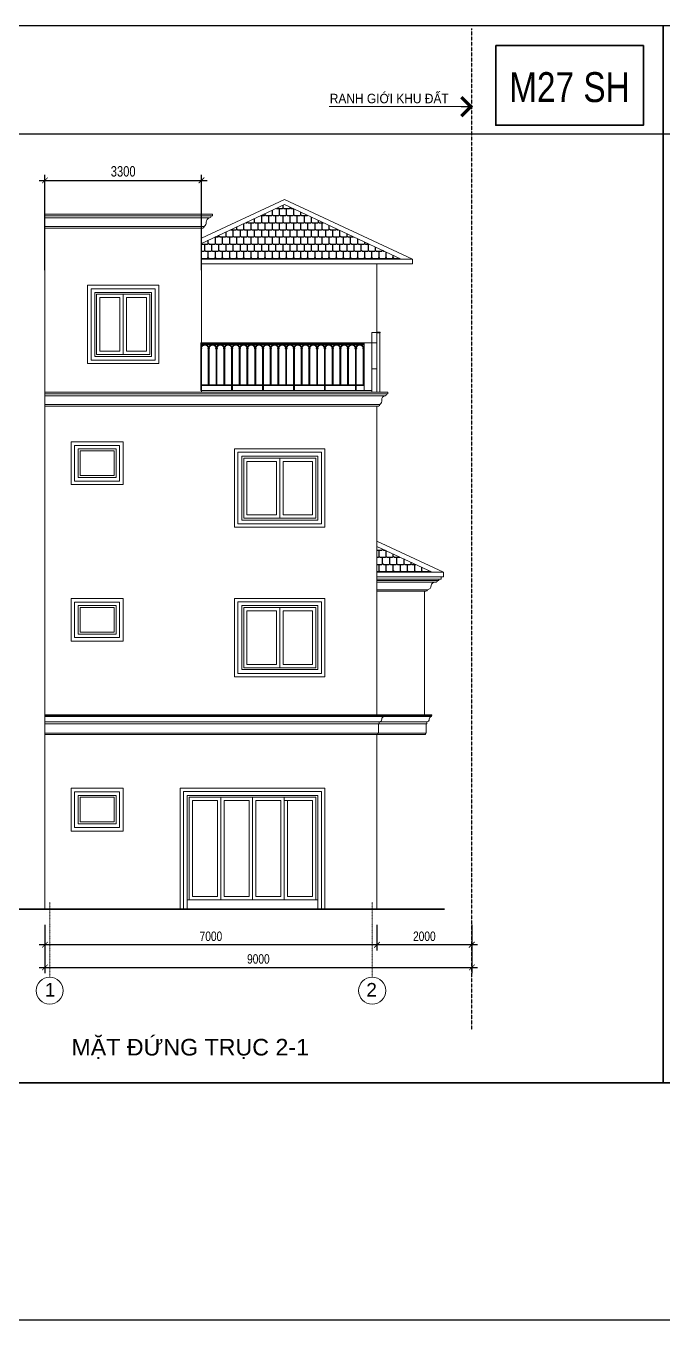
# Model space of a CAD drawing. Header units: millimetres. Extents: x -127141 to 682685, y -1234500 to 49778.
# Drawn here: x 453764 to 467197, y -200000 to -172725 of the extents above; entities that cross this region are included whole.
import ezdxf
from ezdxf.enums import TextEntityAlignment as Align
from ezdxf.xclip import XClip

# ---------------------------------------------------------------- set-up
doc = ezdxf.new("R2010")
doc.units = ezdxf.units.MM
doc.header["$MEASUREMENT"] = 0
doc.linetypes.add('CENTER', pattern=[3, 1.5, -0.5, 0.5, -0.5])
doc.linetypes.add('DASHED', pattern=[0.75, 0.5, -0.25])
for name, color, linetype, lineweight in [('-CENTER', 143, 'CENTER', 13), ('-DIM', 9, 'Continuous', 13), ('-DOOR', 137, 'Continuous', 9), ('-HATCH', 8, 'Continuous', 5), ('-KH', 143, 'Continuous', 13), ('-LINE1', 7, 'Continuous', 18), ('-TEXT', 7, 'Continuous', 15), ('-WALL', 4, 'Continuous', 35), ('A-TUONG', 7, 'Continuous', 35), ('A72', 9, 'Continuous', 5)]:
    doc.layers.add(name, color=color, linetype=linetype, lineweight=lineweight)
for name, color, linetype in [('-RANH GIOI LO DAT', 12, 'Continuous'), ('1-NETMANH', 8, 'Continuous'), ('13. NET HATCH', 251, 'Continuous')]:
    doc.layers.add(name, color=color, linetype=linetype)
doc.layers.add('LUOI GIONG', color=160, linetype='Continuous', plot=False)
doc.styles.add('1', font='arial.ttf')
doc.styles.add('AVANH', font='', dxfattribs={"width": 0.8})
doc.styles.get("Standard").update_dxf_attribs({"font": 'arial.ttf'})
doc.styles.add('X-5M-DH-TUM1$0$AVANTH', font='arial.ttf', dxfattribs={"width": 0.9})
doc.styles.add('X-ALL-SECTION$0$ROMANS', font='arial.ttf')
doc.styles.get('AVANH').set_extended_font_data('.VnAvantH')
doc.dimstyles.new('C_100A3', dxfattribs={"dimscale": 100, "dimtxt": 2.2, "dimasz": 1.2, "dimexe": 1.2, "dimexo": 0, "dimgap": 0.75, "dimtad": 1, "dimdec": 0, "dimzin": 0, "dimdsep": 46, "dimtxsty": 'AVANH', "dimblk": 'ARCHTICK', "dimcen": 0, "dimdle": 1.2, "dimclrd": 256, "dimclre": 256, "dimclrt": 7, "dimadec": 0, "dimazin": 0, "dimtfac": 0.0001, "dimtdec": 0, "dimtix": 1, "dimtmove": 2, "dimatfit": 3, "dimfxl": 1.8, "dimtolj": 1, "dimtzin": 0, "dimarcsym": 0})
doc.dimstyles.new('X-ALL-SECTION$0$ARROWS', dxfattribs={"dimscale": 100, "dimtxt": 2, "dimasz": 1, "dimexe": 2, "dimexo": 5, "dimgap": 1, "dimtad": 1, "dimdec": 0, "dimzin": 0, "dimdsep": 46, "dimtxsty": 'X-ALL-SECTION$0$ROMANS', "dimblk": 'X-ALL-SECTION$0$ARROWS', "dimcen": 0, "dimclrd": 256, "dimclre": 256, "dimclrt": 256, "dimazin": 0, "dimtfac": 0.5, "dimtdec": 0, "dimtofl": 0, "dimtmove": 2, "dimatfit": 3, "dimldrblk": 'X-ALL-SECTION$0$ARROWS', "dimfxl": 1, "dimtolj": 1, "dimtzin": 0, "dimlwd": -1, "dimlwe": -1, "dimarcsym": 0})
pattern_1 = [(0, (153124.97, 179676.16), (75, 150), [120, -30, 120, -30]), (90, (153109.97, 179691.16), (-75, 150), [135, -165]), (45, (153094.97, 179676.16), (75, 150), [21.213203, -403.050865]), (135, (153124.97, 179676.16), (-75, 150), [21.213203, -403.050865])]

# ---------------------------------------------------------------- blocks, each defined once
blk = doc.blocks.new('X-ALL-SECTION$0$ARROWS')
blk.add_line((-1, 0), (0, 0))
at = {"const_width": 0.35}
blk.add_lwpolyline([(-1, -1), (0, 0), (-1, 1)], dxfattribs=at)
blk = doc.blocks.new('lancan')
for p, q in [((-2, 889), (21, 889)), ((-2, 877), (21, 877)), ((-1, 989), (6547, 989)), ((-1, 969), (6547, 969)), ((0, 893), (19, 893)), ((19, 891), (0, 891)), ((0, 884), (19, 884)), ((0, 882), (19, 882)), ((19, 875), (0, 875)), ((0, 873), (19, 873)), ((19, 893), (23, 893)), ((19, 891), (21, 891)), ((19, 884), (19, 882)), ((19, 884), (29, 884)), ((19, 882), (29, 882)), ((19, 875), (21, 875)), ((19, 873), (19, 120)), ((19, 873), (23, 873)), ((21, 889), (21, 891)), ((21, 891), (23, 891)), ((29, 884), (21, 889)), ((21, 877), (29, 882)), ((21, 875), (21, 877)), ((21, 875), (23, 875)), ((23, 891), (23, 893)), ((23, 873), (23, 875)), ((29, 882), (29, 884)), ((162, 889), (153, 884)), ((153, 884), (153, 882)), ((163, 884), (153, 884)), ((153, 882), (162, 877)), ((163, 882), (153, 882)), ((159, 893), (159, 891)), ((159, 893), (163, 893)), ((159, 891), (162, 891)), ((159, 875), (159, 873)), ((159, 875), (162, 875)), ((159, 873), (163, 873)), ((162, 891), (162, 889)), ((162, 891), (163, 891)), ((162, 889), (184, 889)), ((162, 877), (162, 875)), ((162, 877), (184, 877)), ((162, 875), (163, 875)), ((163, 893), (182, 893)), ((182, 891), (163, 891)), ((163, 882), (163, 884)), ((163, 884), (182, 884)), ((163, 882), (182, 882)), ((182, 875), (163, 875)), ((163, 120), (163, 873)), ((163, 873), (182, 873)), ((182, 893), (186, 893)), ((182, 891), (184, 891)), ((182, 884), (182, 882)), ((182, 884), (192, 884)), ((182, 882), (192, 882)), ((182, 875), (184, 875)), ((182, 873), (182, 120)), ((182, 873), (186, 873)), ((184, 889), (184, 891)), ((184, 891), (186, 891)), ((192, 884), (184, 889)), ((184, 877), (192, 882)), ((184, 875), (184, 877)), ((184, 875), (186, 875)), ((186, 891), (186, 893)), ((186, 873), (186, 875)), ((192, 882), (192, 884)), ((325, 889), (317, 884)), ((317, 884), (317, 882)), ((326, 884), (317, 884)), ((317, 882), (325, 877)), ((326, 882), (317, 882)), ((322, 893), (322, 891)), ((322, 893), (326, 893)), ((322, 891), (325, 891)), ((322, 875), (322, 873)), ((322, 875), (325, 875)), ((322, 873), (326, 873)), ((325, 891), (325, 889)), ((325, 891), (326, 891)), ((325, 889), (347, 889)), ((325, 877), (325, 875)), ((325, 877), (347, 877)), ((325, 875), (326, 875)), ((326, 893), (346, 893)), ((346, 891), (326, 891)), ((326, 882), (326, 884)), ((326, 884), (346, 884)), ((326, 882), (346, 882)), ((346, 875), (326, 875)), ((326, 120), (326, 873)), ((326, 873), (346, 873)), ((346, 893), (350, 893)), ((346, 891), (347, 891)), ((346, 884), (346, 882)), ((346, 884), (355, 884)), ((346, 882), (355, 882)), ((346, 875), (347, 875)), ((346, 873), (346, 120)), ((346, 873), (350, 873)), ((347, 889), (347, 891)), ((347, 891), (350, 891)), ((355, 884), (347, 889)), ((347, 877), (355, 882)), ((347, 875), (347, 877)), ((347, 875), (350, 875)), ((350, 891), (350, 893)), ((350, 873), (350, 875)), ((355, 882), (355, 884)), ((488, 889), (480, 884)), ((480, 884), (480, 882)), ((490, 884), (480, 884)), ((480, 882), (488, 877)), ((490, 882), (480, 882)), ((486, 893), (486, 891)), ((486, 893), (490, 893)), ((486, 891), (488, 891)), ((486, 875), (486, 873)), ((486, 875), (488, 875)), ((486, 873), (490, 873)), ((488, 891), (488, 889)), ((488, 891), (490, 891)), ((488, 889), (510, 889)), ((488, 877), (488, 875)), ((488, 877), (510, 877)), ((488, 875), (490, 875)), ((490, 893), (509, 893)), ((509, 891), (490, 891)), ((490, 882), (490, 884)), ((490, 884), (509, 884)), ((490, 882), (509, 882)), ((509, 875), (490, 875)), ((490, 120), (490, 873)), ((490, 873), (509, 873)), ((509, 893), (513, 893)), ((509, 891), (510, 891)), ((509, 884), (509, 882)), ((509, 884), (519, 884)), ((509, 882), (519, 882)), ((509, 875), (510, 875)), ((509, 873), (509, 120)), ((509, 873), (513, 873)), ((510, 889), (510, 891)), ((510, 891), (513, 891)), ((519, 884), (510, 889)), ((510, 877), (519, 882)), ((510, 875), (510, 877)), ((510, 875), (513, 875)), ((513, 891), (513, 893)), ((513, 873), (513, 875)), ((519, 882), (519, 884)), ((651, 889), (643, 884)), ((643, 884), (643, 882)), ((653, 884), (643, 884)), ((643, 882), (651, 877)), ((653, 882), (643, 882)), ((649, 893), (649, 891)), ((649, 893), (653, 893)), ((649, 891), (651, 891)), ((649, 875), (649, 873)), ((649, 875), (651, 875)), ((649, 873), (653, 873)), ((651, 891), (651, 889)), ((651, 891), (653, 891)), ((651, 889), (674, 889)), ((651, 877), (651, 875)), ((651, 877), (674, 877)), ((651, 875), (653, 875)), ((653, 893), (672, 893)), ((672, 891), (653, 891)), ((653, 882), (653, 884)), ((653, 884), (672, 884)), ((653, 882), (672, 882)), ((672, 875), (653, 875)), ((653, 120), (653, 873)), ((653, 873), (672, 873)), ((672, 893), (676, 893)), ((672, 891), (674, 891)), ((672, 884), (672, 882)), ((672, 884), (682, 884)), ((672, 882), (682, 882)), ((672, 875), (674, 875)), ((672, 873), (672, 120)), ((672, 873), (676, 873)), ((674, 889), (674, 891)), ((674, 891), (676, 891)), ((682, 884), (674, 889)), ((674, 877), (682, 882)), ((674, 875), (674, 877)), ((674, 875), (676, 875)), ((676, 891), (676, 893)), ((676, 873), (676, 875)), ((682, 882), (682, 884)), ((814, 889), (806, 884)), ((806, 884), (806, 882)), ((816, 884), (806, 884)), ((806, 882), (814, 877)), ((816, 882), (806, 882)), ((812, 893), (812, 891)), ((812, 893), (816, 893)), ((812, 891), (814, 891)), ((812, 875), (812, 873)), ((812, 875), (814, 875)), ((812, 873), (816, 873)), ((814, 891), (814, 889)), ((814, 891), (816, 891)), ((814, 889), (837, 889)), ((814, 877), (814, 875)), ((814, 877), (837, 877)), ((814, 875), (816, 875)), ((816, 893), (835, 893)), ((835, 891), (816, 891)), ((816, 882), (816, 884)), ((816, 884), (835, 884)), ((816, 882), (835, 882)), ((835, 875), (816, 875)), ((816, 120), (816, 873)), ((816, 873), (835, 873)), ((835, 893), (839, 893)), ((835, 891), (837, 891)), ((835, 884), (835, 882)), ((835, 884), (845, 884)), ((835, 882), (845, 882)), ((835, 875), (837, 875)), ((835, 873), (835, 120)), ((835, 873), (839, 873)), ((837, 889), (837, 891)), ((837, 891), (839, 891)), ((845, 884), (837, 889)), ((837, 877), (845, 882)), ((837, 875), (837, 877)), ((837, 875), (839, 875)), ((839, 891), (839, 893)), ((839, 873), (839, 875)), ((845, 882), (845, 884)), ((978, 889), (969, 884)), ((969, 884), (969, 882)), ((979, 884), (969, 884)), ((969, 882), (978, 877)), ((979, 882), (969, 882)), ((975, 893), (975, 891)), ((975, 893), (979, 893)), ((975, 891), (978, 891)), ((975, 875), (975, 873)), ((975, 875), (978, 875)), ((975, 873), (979, 873)), ((978, 891), (978, 889)), ((978, 891), (979, 891)), ((978, 889), (1000, 889)), ((978, 877), (978, 875)), ((978, 877), (1000, 877)), ((978, 875), (979, 875)), ((979, 893), (998, 893)), ((998, 891), (979, 891)), ((979, 882), (979, 884)), ((979, 884), (998, 884)), ((979, 882), (998, 882)), ((998, 875), (979, 875)), ((979, 120), (979, 873)), ((979, 873), (998, 873)), ((998, 893), (1002, 893)), ((998, 891), (1000, 891)), ((998, 884), (998, 882)), ((998, 884), (1008, 884)), ((998, 882), (1008, 882)), ((998, 875), (1000, 875)), ((998, 873), (998, 120)), ((998, 873), (1002, 873)), ((1000, 889), (1000, 891)), ((1000, 891), (1002, 891)), ((1008, 884), (1000, 889)), ((1000, 877), (1008, 882)), ((1000, 875), (1000, 877)), ((1000, 875), (1002, 875)), ((1002, 891), (1002, 893)), ((1002, 873), (1002, 875)), ((1008, 882), (1008, 884)), ((1141, 889), (1133, 884)), ((1133, 884), (1133, 882)), ((1142, 884), (1133, 884)), ((1133, 882), (1141, 877)), ((1142, 882), (1133, 882)), ((1138, 893), (1138, 891)), ((1138, 893), (1142, 893)), ((1138, 891), (1141, 891)), ((1138, 875), (1138, 873)), ((1138, 875), (1141, 875)), ((1138, 873), (1142, 873)), ((1141, 891), (1141, 889)), ((1141, 891), (1142, 891)), ((1141, 889), (1163, 889)), ((1141, 877), (1141, 875)), ((1141, 877), (1163, 877)), ((1141, 875), (1142, 875)), ((1142, 893), (1162, 893)), ((1162, 891), (1142, 891)), ((1142, 882), (1142, 884)), ((1142, 884), (1162, 884)), ((1142, 882), (1162, 882)), ((1162, 875), (1142, 875)), ((1142, 120), (1142, 873)), ((1142, 873), (1162, 873)), ((1162, 893), (1166, 893)), ((1162, 891), (1163, 891)), ((1162, 884), (1162, 882)), ((1162, 884), (1171, 884)), ((1162, 882), (1171, 882)), ((1162, 875), (1163, 875)), ((1162, 873), (1162, 120)), ((1162, 873), (1166, 873)), ((1163, 889), (1163, 891)), ((1163, 891), (1166, 891)), ((1171, 884), (1163, 889)), ((1163, 877), (1171, 882)), ((1163, 875), (1163, 877)), ((1163, 875), (1166, 875)), ((1166, 891), (1166, 893)), ((1166, 873), (1166, 875)), ((1171, 882), (1171, 884)), ((1304, 889), (1296, 884)), ((1296, 884), (1296, 882)), ((1306, 884), (1296, 884)), ((1296, 882), (1304, 877)), ((1306, 882), (1296, 882)), ((1302, 893), (1302, 891)), ((1302, 893), (1306, 893)), ((1302, 891), (1304, 891)), ((1302, 875), (1302, 873)), ((1302, 875), (1304, 875)), ((1302, 873), (1306, 873)), ((1304, 891), (1304, 889)), ((1304, 891), (1306, 891)), ((1304, 889), (1326, 889)), ((1304, 877), (1304, 875)), ((1304, 877), (1326, 877)), ((1304, 875), (1306, 875)), ((1306, 893), (1325, 893)), ((1325, 891), (1306, 891)), ((1306, 882), (1306, 884)), ((1306, 884), (1325, 884)), ((1306, 882), (1325, 882)), ((1325, 875), (1306, 875)), ((1306, 120), (1306, 873)), ((1306, 873), (1325, 873)), ((1325, 893), (1329, 893)), ((1325, 891), (1326, 891)), ((1325, 884), (1325, 882)), ((1325, 884), (1335, 884)), ((1325, 882), (1335, 882)), ((1325, 875), (1326, 875)), ((1325, 873), (1325, 120)), ((1325, 873), (1329, 873)), ((1326, 889), (1326, 891)), ((1326, 891), (1329, 891)), ((1335, 884), (1326, 889)), ((1326, 877), (1335, 882)), ((1326, 875), (1326, 877)), ((1326, 875), (1329, 875)), ((1329, 891), (1329, 893)), ((1329, 873), (1329, 875)), ((1335, 882), (1335, 884)), ((1467, 889), (1459, 884)), ((1459, 884), (1459, 882)), ((1469, 884), (1459, 884)), ((1459, 882), (1467, 877)), ((1469, 882), (1459, 882)), ((1465, 893), (1465, 891)), ((1465, 893), (1469, 893)), ((1465, 891), (1467, 891)), ((1465, 875), (1465, 873)), ((1465, 875), (1467, 875)), ((1465, 873), (1469, 873)), ((1467, 891), (1467, 889)), ((1467, 891), (1469, 891)), ((1467, 889), (1490, 889)), ((1467, 877), (1467, 875)), ((1467, 877), (1490, 877)), ((1467, 875), (1469, 875)), ((1469, 893), (1488, 893)), ((1488, 891), (1469, 891)), ((1469, 882), (1469, 884)), ((1469, 884), (1488, 884)), ((1469, 882), (1488, 882)), ((1488, 875), (1469, 875)), ((1469, 120), (1469, 873)), ((1469, 873), (1488, 873)), ((1488, 893), (1492, 893)), ((1488, 891), (1490, 891)), ((1488, 884), (1488, 882)), ((1488, 884), (1498, 884)), ((1488, 882), (1498, 882)), ((1488, 875), (1490, 875)), ((1488, 873), (1488, 120)), ((1488, 873), (1492, 873)), ((1490, 889), (1490, 891)), ((1490, 891), (1492, 891)), ((1498, 884), (1490, 889)), ((1490, 877), (1498, 882)), ((1490, 875), (1490, 877)), ((1490, 875), (1492, 875)), ((1492, 891), (1492, 893)), ((1492, 873), (1492, 875)), ((1498, 882), (1498, 884)), ((1630, 889), (1622, 884)), ((1622, 884), (1622, 882)), ((1632, 884), (1622, 884)), ((1622, 882), (1630, 877)), ((1632, 882), (1622, 882)), ((1628, 893), (1628, 891)), ((1628, 893), (1632, 893)), ((1628, 891), (1630, 891)), ((1628, 875), (1628, 873)), ((1628, 875), (1630, 875)), ((1628, 873), (1632, 873)), ((1630, 891), (1630, 889)), ((1630, 891), (1632, 891)), ((1630, 889), (1653, 889)), ((1630, 877), (1630, 875)), ((1630, 877), (1653, 877)), ((1630, 875), (1632, 875)), ((1632, 893), (1651, 893)), ((1651, 891), (1632, 891)), ((1632, 882), (1632, 884)), ((1632, 884), (1651, 884)), ((1632, 882), (1651, 882)), ((1651, 875), (1632, 875)), ((1632, 120), (1632, 873)), ((1632, 873), (1651, 873)), ((1651, 893), (1655, 893)), ((1651, 891), (1653, 891)), ((1651, 884), (1651, 882)), ((1651, 884), (1661, 884)), ((1651, 882), (1661, 882)), ((1651, 875), (1653, 875)), ((1651, 873), (1651, 120)), ((1651, 873), (1655, 873)), ((1653, 889), (1653, 891)), ((1653, 891), (1655, 891)), ((1661, 884), (1653, 889)), ((1653, 877), (1661, 882)), ((1653, 875), (1653, 877)), ((1653, 875), (1655, 875)), ((1655, 891), (1655, 893)), ((1655, 873), (1655, 875)), ((1661, 882), (1661, 884)), ((1794, 889), (1785, 884)), ((1785, 884), (1785, 882)), ((1795, 884), (1785, 884)), ((1785, 882), (1794, 877)), ((1795, 882), (1785, 882)), ((1791, 893), (1791, 891)), ((1791, 893), (1795, 893)), ((1791, 891), (1794, 891)), ((1791, 875), (1791, 873)), ((1791, 875), (1794, 875)), ((1791, 873), (1795, 873)), ((1794, 891), (1794, 889)), ((1794, 891), (1795, 891)), ((1794, 889), (1816, 889)), ((1794, 877), (1794, 875)), ((1794, 877), (1816, 877)), ((1794, 875), (1795, 875)), ((1795, 893), (1814, 893)), ((1814, 891), (1795, 891)), ((1795, 882), (1795, 884)), ((1795, 884), (1814, 884)), ((1795, 882), (1814, 882)), ((1814, 875), (1795, 875)), ((1795, 120), (1795, 873)), ((1795, 873), (1814, 873)), ((1814, 893), (1818, 893)), ((1814, 891), (1816, 891)), ((1814, 884), (1814, 882)), ((1814, 884), (1824, 884)), ((1814, 882), (1824, 882)), ((1814, 875), (1816, 875)), ((1814, 873), (1814, 120)), ((1814, 873), (1818, 873)), ((1816, 889), (1816, 891)), ((1816, 891), (1818, 891)), ((1824, 884), (1816, 889)), ((1816, 877), (1824, 882)), ((1816, 875), (1816, 877)), ((1816, 875), (1818, 875)), ((1818, 891), (1818, 893)), ((1818, 873), (1818, 875)), ((1824, 882), (1824, 884)), ((1957, 889), (1949, 884)), ((1949, 884), (1949, 882)), ((1958, 884), (1949, 884)), ((1949, 882), (1957, 877)), ((1958, 882), (1949, 882)), ((1954, 893), (1954, 891)), ((1954, 893), (1958, 893)), ((1954, 891), (1957, 891)), ((1954, 875), (1954, 873)), ((1954, 875), (1957, 875)), ((1954, 873), (1958, 873)), ((1957, 891), (1957, 889)), ((1957, 891), (1958, 891)), ((1957, 889), (1979, 889)), ((1957, 877), (1957, 875)), ((1957, 877), (1979, 877)), ((1957, 875), (1958, 875)), ((1958, 893), (1978, 893)), ((1978, 891), (1958, 891)), ((1958, 882), (1958, 884)), ((1958, 884), (1978, 884)), ((1958, 882), (1978, 882)), ((1978, 875), (1958, 875)), ((1958, 120), (1958, 873)), ((1958, 873), (1978, 873)), ((1978, 893), (1982, 893)), ((1978, 891), (1979, 891)), ((1978, 884), (1978, 882)), ((1978, 884), (1987, 884)), ((1978, 882), (1987, 882)), ((1978, 875), (1979, 875)), ((1978, 873), (1978, 120)), ((1978, 873), (1982, 873)), ((1979, 889), (1979, 891)), ((1979, 891), (1982, 891)), ((1987, 884), (1979, 889)), ((1979, 877), (1987, 882)), ((1979, 875), (1979, 877)), ((1979, 875), (1982, 875)), ((1982, 891), (1982, 893)), ((1982, 873), (1982, 875)), ((1987, 882), (1987, 884)), ((2120, 889), (2112, 884)), ((2112, 884), (2112, 882)), ((2122, 884), (2112, 884)), ((2112, 882), (2120, 877)), ((2122, 882), (2112, 882)), ((2118, 893), (2118, 891)), ((2118, 893), (2122, 893)), ((2118, 891), (2120, 891)), ((2118, 875), (2118, 873)), ((2118, 875), (2120, 875)), ((2118, 873), (2122, 873)), ((2120, 891), (2120, 889)), ((2120, 891), (2122, 891)), ((2120, 889), (2142, 889)), ((2120, 877), (2120, 875)), ((2120, 877), (2142, 877)), ((2120, 875), (2122, 875)), ((2122, 893), (2141, 893)), ((2141, 891), (2122, 891)), ((2122, 882), (2122, 884)), ((2122, 884), (2141, 884)), ((2122, 882), (2141, 882)), ((2141, 875), (2122, 875)), ((2122, 120), (2122, 873)), ((2122, 873), (2141, 873)), ((2141, 893), (2145, 893)), ((2141, 891), (2142, 891)), ((2141, 884), (2141, 882)), ((2141, 884), (2151, 884)), ((2141, 882), (2151, 882)), ((2141, 875), (2142, 875)), ((2141, 873), (2141, 120)), ((2141, 873), (2145, 873)), ((2142, 889), (2142, 891)), ((2142, 891), (2145, 891)), ((2151, 884), (2142, 889)), ((2142, 877), (2151, 882)), ((2142, 875), (2142, 877)), ((2142, 875), (2145, 875)), ((2145, 891), (2145, 893)), ((2145, 873), (2145, 875)), ((2151, 882), (2151, 884)), ((2283, 889), (2275, 884)), ((2275, 884), (2275, 882)), ((2285, 884), (2275, 884)), ((2275, 882), (2283, 877)), ((2285, 882), (2275, 882)), ((2281, 893), (2281, 891)), ((2281, 893), (2285, 893)), ((2281, 891), (2283, 891)), ((2281, 875), (2281, 873)), ((2281, 875), (2283, 875)), ((2281, 873), (2285, 873)), ((2283, 891), (2283, 889)), ((2283, 891), (2285, 891)), ((2283, 889), (2306, 889)), ((2283, 877), (2283, 875)), ((2283, 877), (2306, 877)), ((2283, 875), (2285, 875)), ((2285, 893), (2304, 893)), ((2304, 891), (2285, 891)), ((2285, 882), (2285, 884)), ((2285, 884), (2304, 884)), ((2285, 882), (2304, 882)), ((2304, 875), (2285, 875)), ((2285, 120), (2285, 873)), ((2285, 873), (2304, 873)), ((2304, 893), (2308, 893)), ((2304, 891), (2306, 891)), ((2304, 884), (2304, 882)), ((2304, 884), (2314, 884)), ((2304, 882), (2314, 882)), ((2304, 875), (2306, 875)), ((2304, 873), (2304, 120)), ((2304, 873), (2308, 873)), ((2306, 889), (2306, 891)), ((2306, 891), (2308, 891)), ((2314, 884), (2306, 889)), ((2306, 877), (2314, 882)), ((2306, 875), (2306, 877)), ((2306, 875), (2308, 875)), ((2308, 891), (2308, 893)), ((2308, 873), (2308, 875)), ((2314, 882), (2314, 884)), ((2446, 889), (2438, 884)), ((2438, 884), (2438, 882)), ((2448, 884), (2438, 884)), ((2438, 882), (2446, 877)), ((2448, 882), (2438, 882)), ((2444, 893), (2444, 891)), ((2444, 893), (2448, 893)), ((2444, 891), (2446, 891)), ((2444, 875), (2444, 873)), ((2444, 875), (2446, 875)), ((2444, 873), (2448, 873)), ((2446, 891), (2446, 889)), ((2446, 891), (2448, 891)), ((2446, 889), (2469, 889)), ((2446, 877), (2446, 875)), ((2446, 877), (2469, 877)), ((2446, 875), (2448, 875)), ((2448, 893), (2467, 893)), ((2467, 891), (2448, 891)), ((2448, 882), (2448, 884)), ((2448, 884), (2467, 884)), ((2448, 882), (2467, 882)), ((2467, 875), (2448, 875)), ((2448, 120), (2448, 873)), ((2448, 873), (2467, 873)), ((2467, 893), (2471, 893)), ((2467, 891), (2469, 891)), ((2467, 884), (2467, 882)), ((2467, 884), (2477, 884)), ((2467, 882), (2477, 882)), ((2467, 875), (2469, 875)), ((2467, 873), (2467, 120)), ((2467, 873), (2471, 873)), ((2469, 889), (2469, 891)), ((2469, 891), (2471, 891)), ((2477, 884), (2469, 889)), ((2469, 877), (2477, 882)), ((2469, 875), (2469, 877)), ((2469, 875), (2471, 875)), ((2471, 891), (2471, 893)), ((2471, 873), (2471, 875)), ((2477, 882), (2477, 884)), ((2610, 889), (2601, 884)), ((2601, 884), (2601, 882)), ((2611, 884), (2601, 884)), ((2601, 882), (2610, 877)), ((2611, 882), (2601, 882)), ((2607, 893), (2607, 891)), ((2607, 893), (2611, 893)), ((2607, 891), (2610, 891)), ((2607, 875), (2607, 873)), ((2607, 875), (2610, 875)), ((2607, 873), (2611, 873)), ((2610, 891), (2610, 889)), ((2610, 891), (2611, 891)), ((2610, 889), (2632, 889)), ((2610, 877), (2610, 875)), ((2610, 877), (2632, 877)), ((2610, 875), (2611, 875)), ((2611, 893), (2630, 893)), ((2630, 891), (2611, 891)), ((2611, 882), (2611, 884)), ((2611, 884), (2630, 884)), ((2611, 882), (2630, 882)), ((2630, 875), (2611, 875)), ((2611, 120), (2611, 873)), ((2611, 873), (2630, 873)), ((2630, 893), (2634, 893)), ((2630, 891), (2632, 891)), ((2630, 884), (2630, 882)), ((2630, 884), (2640, 884)), ((2630, 882), (2640, 882)), ((2630, 875), (2632, 875)), ((2630, 873), (2630, 120)), ((2630, 873), (2634, 873)), ((2632, 889), (2632, 891)), ((2632, 891), (2634, 891)), ((2640, 884), (2632, 889)), ((2632, 877), (2640, 882)), ((2632, 875), (2632, 877)), ((2632, 875), (2634, 875)), ((2634, 891), (2634, 893)), ((2634, 873), (2634, 875)), ((2640, 882), (2640, 884)), ((2773, 889), (2765, 884)), ((2765, 884), (2765, 882)), ((2774, 884), (2765, 884)), ((2765, 882), (2773, 877)), ((2774, 882), (2765, 882)), ((2770, 893), (2770, 891)), ((2770, 893), (2774, 893)), ((2770, 891), (2773, 891)), ((2770, 875), (2770, 873)), ((2770, 875), (2773, 875)), ((2770, 873), (2774, 873)), ((2773, 891), (2773, 889)), ((2773, 891), (2774, 891)), ((2773, 889), (2795, 889)), ((2773, 877), (2773, 875)), ((2773, 877), (2795, 877)), ((2773, 875), (2774, 875)), ((2774, 893), (2794, 893)), ((2794, 891), (2774, 891)), ((2774, 882), (2774, 884)), ((2774, 884), (2794, 884)), ((2774, 882), (2794, 882)), ((2794, 875), (2774, 875)), ((2774, 120), (2774, 873)), ((2774, 873), (2794, 873)), ((2794, 893), (2798, 893)), ((2794, 891), (2795, 891)), ((2794, 884), (2794, 882)), ((2794, 884), (2803, 884)), ((2794, 882), (2803, 882)), ((2794, 875), (2795, 875)), ((2794, 873), (2794, 120)), ((2794, 873), (2798, 873)), ((2795, 889), (2795, 891)), ((2795, 891), (2798, 891)), ((2803, 884), (2795, 889)), ((2795, 877), (2803, 882)), ((2795, 875), (2795, 877)), ((2795, 875), (2798, 875)), ((2798, 891), (2798, 893)), ((2798, 873), (2798, 875)), ((2803, 882), (2803, 884)), ((2936, 889), (2928, 884)), ((2928, 884), (2928, 882)), ((2938, 884), (2928, 884)), ((2928, 882), (2936, 877)), ((2938, 882), (2928, 882)), ((2934, 893), (2934, 891)), ((2934, 893), (2938, 893)), ((2934, 891), (2936, 891)), ((2934, 875), (2934, 873)), ((2934, 875), (2936, 875)), ((2934, 873), (2938, 873)), ((2936, 891), (2936, 889)), ((2936, 891), (2938, 891)), ((2936, 889), (2958, 889)), ((2936, 877), (2936, 875)), ((2936, 877), (2958, 877)), ((2936, 875), (2938, 875)), ((2938, 893), (2957, 893)), ((2957, 891), (2938, 891)), ((2938, 882), (2938, 884)), ((2938, 884), (2957, 884)), ((2938, 882), (2957, 882)), ((2957, 875), (2938, 875)), ((2938, 120), (2938, 873)), ((2938, 873), (2957, 873)), ((2957, 893), (2961, 893)), ((2957, 891), (2958, 891)), ((2957, 884), (2957, 882)), ((2957, 884), (2967, 884)), ((2957, 882), (2967, 882)), ((2957, 875), (2958, 875)), ((2957, 873), (2957, 120)), ((2957, 873), (2961, 873)), ((2958, 889), (2958, 891)), ((2958, 891), (2961, 891)), ((2967, 884), (2958, 889)), ((2958, 877), (2967, 882)), ((2958, 875), (2958, 877)), ((2958, 875), (2961, 875)), ((2961, 891), (2961, 893)), ((2961, 873), (2961, 875)), ((2967, 882), (2967, 884)), ((3099, 889), (3091, 884)), ((3091, 884), (3091, 882)), ((3101, 884), (3091, 884)), ((3091, 882), (3099, 877)), ((3101, 882), (3091, 882)), ((3097, 893), (3097, 891)), ((3097, 893), (3101, 893)), ((3097, 891), (3099, 891)), ((3097, 875), (3097, 873)), ((3097, 875), (3099, 875)), ((3097, 873), (3101, 873)), ((3099, 891), (3099, 889)), ((3099, 891), (3101, 891)), ((3099, 889), (3122, 889)), ((3099, 877), (3099, 875)), ((3099, 877), (3122, 877)), ((3099, 875), (3101, 875)), ((3101, 893), (3120, 893)), ((3120, 891), (3101, 891)), ((3101, 882), (3101, 884)), ((3101, 884), (3120, 884)), ((3101, 882), (3120, 882)), ((3120, 875), (3101, 875)), ((3101, 120), (3101, 873)), ((3101, 873), (3120, 873)), ((3120, 893), (3124, 893)), ((3120, 891), (3122, 891)), ((3120, 884), (3120, 882)), ((3120, 884), (3130, 884)), ((3120, 882), (3130, 882)), ((3120, 875), (3122, 875)), ((3120, 873), (3120, 120)), ((3120, 873), (3124, 873)), ((3122, 889), (3122, 891)), ((3122, 891), (3124, 891)), ((3130, 884), (3122, 889)), ((3122, 877), (3130, 882)), ((3122, 875), (3122, 877)), ((3122, 875), (3124, 875)), ((3124, 891), (3124, 893)), ((3124, 873), (3124, 875)), ((3130, 882), (3130, 884)), ((3262, 889), (3254, 884)), ((3254, 884), (3254, 882)), ((3264, 884), (3254, 884)), ((3254, 882), (3262, 877)), ((3264, 882), (3254, 882)), ((3260, 893), (3260, 891)), ((3260, 893), (3264, 893)), ((3260, 891), (3262, 891)), ((3260, 875), (3260, 873)), ((3260, 875), (3262, 875)), ((3260, 873), (3264, 873)), ((3262, 891), (3262, 889)), ((3262, 891), (3264, 891)), ((3262, 889), (3285, 889)), ((3262, 877), (3262, 875)), ((3262, 877), (3285, 877)), ((3262, 875), (3264, 875)), ((3264, 893), (3283, 893)), ((3283, 891), (3264, 891)), ((3264, 882), (3264, 884)), ((3264, 884), (3283, 884)), ((3264, 882), (3283, 882)), ((3283, 875), (3264, 875)), ((3264, 120), (3264, 873)), ((3264, 873), (3283, 873)), ((3283, 893), (3287, 893)), ((3283, 891), (3285, 891)), ((3283, 884), (3283, 882)), ((3283, 884), (3293, 884)), ((3283, 882), (3293, 882)), ((3283, 875), (3285, 875)), ((3283, 873), (3283, 120)), ((3283, 873), (3287, 873)), ((3285, 889), (3285, 891)), ((3285, 891), (3287, 891)), ((3293, 884), (3285, 889)), ((3285, 877), (3293, 882)), ((3285, 875), (3285, 877)), ((3285, 875), (3287, 875)), ((3287, 891), (3287, 893)), ((3287, 873), (3287, 875)), ((3293, 882), (3293, 884)), ((3426, 889), (3417, 884)), ((3417, 884), (3417, 882)), ((3427, 884), (3417, 884)), ((3417, 882), (3426, 877)), ((3427, 882), (3417, 882)), ((3423, 893), (3423, 891)), ((3423, 893), (3427, 893)), ((3423, 891), (3426, 891)), ((3423, 875), (3423, 873)), ((3423, 875), (3426, 875)), ((3423, 873), (3427, 873)), ((3426, 891), (3426, 889)), ((3426, 891), (3427, 891)), ((3426, 889), (3448, 889)), ((3426, 877), (3426, 875)), ((3426, 877), (3448, 877)), ((3426, 875), (3427, 875)), ((3427, 893), (3446, 893)), ((3446, 891), (3427, 891)), ((3427, 882), (3427, 884)), ((3427, 884), (3446, 884)), ((3427, 882), (3446, 882)), ((3446, 875), (3427, 875)), ((3427, 120), (3427, 873)), ((3427, 873), (3446, 873)), ((3446, 893), (3450, 893)), ((3446, 891), (3448, 891)), ((3446, 884), (3446, 882)), ((3446, 884), (3456, 884)), ((3446, 882), (3456, 882)), ((3446, 875), (3448, 875)), ((3446, 873), (3446, 120)), ((3446, 873), (3450, 873)), ((3448, 889), (3448, 891)), ((3448, 891), (3450, 891)), ((3456, 884), (3448, 889)), ((3448, 877), (3456, 882)), ((3448, 875), (3448, 877)), ((3448, 875), (3450, 875)), ((-1, 120), (6547, 120)), ((-1, 100), (6547, 100))]:
    blk.add_line(p, q)
for points in [[(19, 100), (0, 100), (0, 0), (19, 0)], [(672, 100), (653, 100), (653, 0), (672, 0)], [(1325, 100), (1306, 100), (1306, 0), (1325, 0)], [(1978, 100), (1958, 100), (1958, 0), (1978, 0)], [(2630, 100), (2611, 100), (2611, 0), (2630, 0)], [(3283, 100), (3264, 100), (3264, 0), (3283, 0)]]:
    blk.add_lwpolyline(points, close=True)
for centre, radius, start, end in [((91, 880), 89.2, 8.5304, 171.4696), ((91, 880), 73.2, 10.4137, 169.5863), ((254, 880), 89.2, 8.5304, 171.4696), ((254, 880), 73.2, 10.4137, 169.5863), ((418, 880), 89.2, 8.5304, 171.4696), ((418, 880), 73.2, 10.4137, 169.5863), ((581, 880), 89.2, 8.5304, 171.4696), ((581, 880), 73.2, 10.4137, 169.5863), ((744, 880), 89.2, 8.5304, 171.4696), ((744, 880), 73.2, 10.4137, 169.5863), ((907, 880), 89.2, 8.5304, 171.4696), ((907, 880), 73.2, 10.4137, 169.5863), ((1070, 880), 89.2, 8.5304, 171.4696), ((1070, 880), 73.2, 10.4137, 169.5863), ((1234, 880), 89.2, 8.5304, 171.4696), ((1234, 880), 73.2, 10.4137, 169.5863), ((1397, 880), 89.2, 8.5304, 171.4696), ((1397, 880), 73.2, 10.4137, 169.5863), ((1560, 880), 89.2, 8.5304, 171.4696), ((1560, 880), 73.2, 10.4137, 169.5863), ((1723, 880), 89.2, 8.5304, 171.4696), ((1723, 880), 73.2, 10.4137, 169.5863), ((1886, 880), 89.2, 8.5304, 171.4696), ((1886, 880), 73.2, 10.4137, 169.5863), ((2050, 880), 89.2, 8.5304, 171.4696), ((2050, 880), 73.2, 10.4137, 169.5863), ((2213, 880), 89.2, 8.5304, 171.4696), ((2213, 880), 73.2, 10.4137, 169.5863), ((2376, 880), 89.2, 8.5304, 171.4696), ((2376, 880), 73.2, 10.4137, 169.5863), ((2539, 880), 89.2, 8.5304, 171.4696), ((2539, 880), 73.2, 10.4137, 169.5863), ((2702, 880), 89.2, 8.5304, 171.4696), ((2702, 880), 73.2, 10.4137, 169.5863), ((2866, 880), 89.2, 8.5304, 171.4696), ((2866, 880), 73.2, 10.4137, 169.5863), ((3029, 880), 89.2, 8.5304, 171.4696), ((3029, 880), 73.2, 10.4137, 169.5863), ((3192, 880), 89.2, 8.5304, 171.4696), ((3192, 880), 73.2, 10.4137, 169.5863), ((3355, 880), 89.2, 8.5304, 171.4696), ((3355, 880), 73.2, 10.4137, 169.5863), ((3518, 880), 89.2, 8.5304, 171.4696), ((3518, 880), 73.2, 10.4137, 169.5863)]:
    blk.add_arc(centre, radius, start, end)
blk = doc.blocks.new('_ArchTick')
at = {"color": 0, "linetype": 'ByBlock', "const_width": 0.15}
blk.add_lwpolyline([(-0.5, -0.5), (0.5, 0.5)], dxfattribs=at)
blk = doc.blocks.new('*D1419')
at = {"layer": '-DIM', "lineweight": -2, "transparency": 16777216}
for p, q in [((454165, -191671), (454165, -192210)), ((461165, -191671), (461165, -192210)), ((461285, -192090), (454045, -192090))]:
    blk.add_line(p, q, dxfattribs=at)
at = {"layer": 'Defpoints', "color": 0, "transparency": 16777216}
for p in [(454165, -191671), (461165, -191671), (454165, -192090)]:
    blk.add_point(p, dxfattribs=at)
at = {"layer": '-DIM', "lineweight": -2, "transparency": 16777216, "xscale": 119.9999999999999, "yscale": 119.9999999999999, "zscale": 119.9999999999999, "rotation": 180}
blk.add_blockref('_ArchTick', (454165, -192090), dxfattribs=at)
at = {"layer": '-DIM', "lineweight": -2, "transparency": 16777216, "xscale": 119.9999999999999, "yscale": 119.9999999999999, "zscale": 119.9999999999999}
blk.add_blockref('_ArchTick', (461165, -192090), dxfattribs=at)
at = {"layer": '-DIM', "color": 7, "transparency": 16777216, "insert": (457665, -191912), "char_height": 200, "attachment_point": 5, "style": 'AVANH'}
blk.add_mtext('\\A1;7000', dxfattribs=at)
blk = doc.blocks.new('*D1420')
at = {"layer": '-DIM', "lineweight": -2, "transparency": 16777216}
for p, q in [((461165, -191671), (461165, -192210)), ((463164, -191671), (463164, -192210)), ((463284, -192090), (461045, -192090))]:
    blk.add_line(p, q, dxfattribs=at)
at = {"layer": 'Defpoints', "color": 0, "transparency": 16777216}
for p in [(461165, -191671), (463164, -191671), (461165, -192090)]:
    blk.add_point(p, dxfattribs=at)
at = {"layer": '-DIM', "lineweight": -2, "transparency": 16777216, "xscale": 119.9999999999999, "yscale": 119.9999999999999, "zscale": 119.9999999999999, "rotation": 180}
blk.add_blockref('_ArchTick', (461165, -192090), dxfattribs=at)
at = {"layer": '-DIM', "lineweight": -2, "transparency": 16777216, "xscale": 119.9999999999999, "yscale": 119.9999999999999, "zscale": 119.9999999999999}
blk.add_blockref('_ArchTick', (463164, -192090), dxfattribs=at)
at = {"layer": '-DIM', "color": 7, "transparency": 16777216, "insert": (462164, -191912), "char_height": 200, "attachment_point": 5, "style": 'AVANH'}
blk.add_mtext('\\A1;2000', dxfattribs=at)
blk = doc.blocks.new('*D1421')
at = {"layer": '-DIM', "lineweight": -2, "transparency": 16777216}
for p, q in [((454165, -191671), (454165, -192688)), ((463165, -191671), (463165, -192688)), ((454045, -192568), (463285, -192568))]:
    blk.add_line(p, q, dxfattribs=at)
at = {"layer": 'Defpoints', "color": 0, "transparency": 16777216}
for p in [(454165, -191671), (463165, -191671), (463165, -192568)]:
    blk.add_point(p, dxfattribs=at)
at = {"layer": '-DIM', "lineweight": -2, "transparency": 16777216, "xscale": 119.9999999999999, "yscale": 119.9999999999999, "zscale": 119.9999999999999, "rotation": 180}
blk.add_blockref('_ArchTick', (454165, -192568), dxfattribs=at)
at = {"layer": '-DIM', "lineweight": -2, "transparency": 16777216, "xscale": 119.9999999999999, "yscale": 119.9999999999999, "zscale": 119.9999999999999}
blk.add_blockref('_ArchTick', (463165, -192568), dxfattribs=at)
at = {"layer": '-DIM', "color": 7, "transparency": 16777216, "insert": (458665, -192390), "char_height": 200, "attachment_point": 5, "style": 'AVANH'}
blk.add_mtext('\\A1;9000', dxfattribs=at)
blk = doc.blocks.new('kt1a')
at = {"layer": 'Defpoints', "color": 2}
blk.add_lwpolyline([(0, -22275), (31500, -22275), (31500, 0), (0, 0)], close=True, dxfattribs=at)
blk = doc.blocks.new('*D1429')
at = {"layer": '-LINE1', "lineweight": -2, "ltscale": 10, "transparency": 16777216}
for p, q in [((454165, -177875), (454165, -175861)), ((457465, -177875), (457465, -175861)), ((454045, -175981), (457585, -175981))]:
    blk.add_line(p, q, dxfattribs=at)
at = {"layer": 'Defpoints', "color": 0, "ltscale": 10, "transparency": 16777216}
for p in [(457465, -175981), (454165, -177875), (457465, -177875)]:
    blk.add_point(p, dxfattribs=at)
at = {"layer": '-LINE1', "lineweight": -2, "ltscale": 10, "transparency": 16777216, "xscale": 119.9999999999999, "yscale": 119.9999999999999, "zscale": 119.9999999999999, "rotation": 180}
blk.add_blockref('_ArchTick', (454165, -175981), dxfattribs=at)
at = {"layer": '-LINE1', "lineweight": -2, "ltscale": 10, "transparency": 16777216, "xscale": 119.9999999999999, "yscale": 119.9999999999999, "zscale": 119.9999999999999}
blk.add_blockref('_ArchTick', (457465, -175981), dxfattribs=at)
at = {"layer": '-LINE1', "color": 7, "ltscale": 10, "transparency": 16777216, "insert": (455815, -175792), "char_height": 220, "attachment_point": 5, "style": 'AVANH'}
blk.add_mtext('\\A1;3300', dxfattribs=at)

msp = doc.modelspace()

# ---------------------------------------------------------------- hatches: boundary and pattern name
at = {"layer": '13. NET HATCH'}
h = msp.add_hatch(dxfattribs=at)
h.set_pattern_fill('MAIGO-12', color=256, scale=300)
h.set_pattern_definition(pattern_1)
h.paths.add_polyline_path([(461678.7, -177641.2), (459215.3, -176492.5), (457465.4, -177308.5), (457465.4, -177641.2)])
h = msp.add_hatch(dxfattribs=at)
h.set_pattern_fill('MAIGO-12', color=256, scale=300)
h.set_pattern_definition(pattern_1)
h.paths.add_polyline_path([(462330.1, -184236.2), (461165.4, -183693.1), (461165.4, -184236.2)])

# ---------------------------------------------------------------- linework, layer by layer
at = {"layer": '-CENTER', "ltscale": 0.1}
for p, q in [((454265.6, -191194.3), (454265.6, -192770.3)), ((461064.6, -191194.3), (461064.6, -192770.3))]:
    msp.add_line(p, q, dxfattribs=at)
at = {"layer": '-DOOR', "lineweight": 9}
for p, q in [((455815.4, -178381.7), (455815.4, -179651.2)), ((459115.2, -181831.8), (459115.2, -183101.3)), ((459115.2, -184981.9), (459115.2, -186251.4)), ((458540.3, -188981.9), (458540.3, -191141.3)), ((457276, -189051.3), (457276, -191071.3)), ((457802.2, -189051.3), (457276, -189051.3)), ((457802.2, -189051.3), (457802.2, -191071.3)), ((457943.5, -189051.3), (457943.5, -191071.3)), ((458469.7, -189051.3), (457943.5, -189051.3)), ((458469.7, -189051.3), (458469.7, -191071.3)), ((459137.2, -189051.3), (458611, -189052.3)), ((458611, -189052.3), (458611, -191071.3)), ((459137.2, -189051.3), (459137.2, -191071.3)), ((457276, -191071.3), (457802.2, -191071.3)), ((457943.5, -191071.3), (458469.7, -191071.3)), ((458611, -191071.3), (459137.2, -191071.3))]:
    msp.add_line(p, q, dxfattribs=at)
for points in [[(455255.3, -179651.2), (455255.3, -178381.7), (456375.5, -178381.7), (456375.5, -179651.2)], [(455745.4, -178451.7), (455325.3, -178451.7), (455325.3, -179581.2), (455745.4, -179581.2)], [(455885.4, -178451.7), (456305.5, -178451.7), (456305.5, -179581.2), (455885.4, -179581.2)], [(454905.8, -181681.3), (455625.9, -181681.3), (455625.9, -182202.4), (454905.8, -182202.4)], [(458355.1, -181831.8), (459875.4, -181831.8), (459875.4, -183101.3), (458355.1, -183101.3)], [(459045.2, -181901.8), (458425.1, -181901.8), (458425.1, -183031.3), (459045.2, -183031.3)], [(459805.3, -181901.8), (459185.2, -181901.8), (459185.2, -183031.3), (459805.3, -183031.3)], [(454905.8, -184981.3), (455624.9, -184981.3), (455624.9, -185502.4), (454905.8, -185502.4)], [(458355.1, -184981.9), (459875.4, -184981.9), (459875.4, -186251.4), (458355.1, -186251.4)], [(459045.2, -185051.9), (458425.1, -185051.9), (458425.1, -186181.4), (459045.2, -186181.4)], [(459805.3, -185051.9), (459185.2, -185051.9), (459185.2, -186181.4), (459805.3, -186181.4)], [(454905.4, -188981.3), (455624.5, -188981.3), (455624.5, -189502.4), (454905.4, -189502.4)], [(457872.8, -191141.3), (459207.8, -191141.3), (459207.8, -188981.3), (457872.8, -188981.3)]]:
    msp.add_lwpolyline(points, close=True, dxfattribs=at)
for points in [[(457205.3, -191141.3), (457205.3, -188981.3), (459875.3, -188981.3), (459875.3, -191141.3)], [(459207.8, -189051.3), (459805.3, -189051.3), (459805.3, -191071.3), (459277.8, -191071.3), (459277.8, -189051.3)]]:
    msp.add_lwpolyline(points, dxfattribs=at)
at = {"layer": '-HATCH'}
for p, q in [((457695.1, -176731.1), (454165.4, -176731.2)), ((459215.3, -176492.5), (457465.4, -177308.5)), ((459215.3, -176492.5), (461678.7, -177641.2)), ((454165.4, -176951.2), (457525.1, -176951.1)), ((455139, -179767.5), (455139, -178265.4)), ((455139, -178265.4), (456491.8, -178265.4)), ((456491.8, -178265.4), (456491.8, -179767.5)), ((459064.7, -179417.5), (460895.9, -179417.5)), ((455139, -179767.5), (456491.8, -179767.5)), ((461395.6, -180481.1), (454165.9, -180481.2)), ((460163.8, -180306.3), (459064.7, -180306.3)), ((454165.9, -180701.2), (461225.6, -180701.1)), ((454165.3, -187261.3), (454215.3, -187261.3)), ((462313.1, -187261.3), (454165.4, -187261.3)), ((462312.3, -187281.3), (454165.4, -187281.3)), ((462213.1, -187391.3), (454165.4, -187391.3)), ((462201.9, -187431.2), (454165.4, -187431.2)), ((462197, -187630.7), (454165.4, -187630.7))]:
    msp.add_line(p, q, dxfattribs=at)
for points in [[(457634.2, -176771.1), (454165.4, -176771.2)], [(461334.7, -180521.1), (454165.9, -180521.2)], [(462330.1, -184236.2), (461165.7, -183693.2)], [(457085.3, -191341.2), (457085.3, -188861.3), (459995.3, -188861.3), (459995.3, -191341.2)]]:
    msp.add_lwpolyline(points, dxfattribs=at)
for points in [[(454790.8, -181566.3), (455740.9, -181566.3), (455740.9, -182317.4), (454790.8, -182317.4)], [(458235.1, -181711.8), (459995.4, -181711.8), (459995.4, -183221.3), (458235.1, -183221.3)], [(458235.1, -181711.8), (459995.4, -181711.8), (459995.4, -183221.3), (458235.1, -183221.3)], [(454790.8, -184866.3), (455739.9, -184866.3), (455739.9, -185617.4), (454790.8, -185617.4)], [(458235.1, -184861.9), (459995.4, -184861.9), (459995.4, -186371.4), (458235.1, -186371.4)], [(458235.1, -184861.9), (459995.4, -184861.9), (459995.4, -186371.4), (458235.1, -186371.4)], [(454790.4, -188866.3), (455739.5, -188866.3), (455739.5, -189617.4), (454790.4, -189617.4)]]:
    msp.add_lwpolyline(points, close=True, dxfattribs=at)
at = {"layer": '-KH'}
for centre in [(454265.6, -193056.6), (461064.6, -193056.6)]:
    msp.add_circle(centre, 286.3, dxfattribs=at)
at = {"layer": '-LINE1', "lineweight": 20}
for p, q in [((459215.3, -176382.1), (457465.4, -177198.1)), ((459215.3, -176382.1), (461915.3, -177641.2)), ((454165.4, -176691.2), (457695.1, -176691.1)), ((454165.4, -176691.2), (454165.4, -191341.3)), ((457695.1, -176731.1), (457670.1, -176731.1)), ((457695.1, -176691.1), (457695.1, -176731.1)), ((454165.4, -176991.2), (457495.1, -176991.1)), ((457465.4, -176991.3), (457465.4, -180441.3)), ((461165.3, -180441.4), (461165.3, -177741.2)), ((455065.3, -179841.2), (455065.3, -178191.7)), ((455065.3, -178191.7), (456565.5, -178191.7)), ((455215.3, -179691.2), (455215.3, -178341.7)), ((455215.3, -178341.7), (456415.5, -178341.7)), ((456415.5, -178341.7), (456415.5, -179691.2)), ((456565.5, -178191.7), (456565.5, -179841.2)), ((461057.5, -179407.5), (461057.6, -179187.5)), ((461165.3, -179187.5), (461057.6, -179187.5)), ((461165.3, -179180.5), (461235.5, -179180.5)), ((461165.3, -179195.2), (461224.8, -179195.2)), ((461224.8, -179195.2), (461224.8, -180441.3)), ((461224.8, -179195.2), (461235.5, -179195.2)), ((461235.5, -179180.5), (461235.5, -179195.2)), ((460895.9, -179407.5), (460895.9, -179417.5)), ((461057.5, -179407.5), (460895.9, -179407.5)), ((460895.9, -180406.3), (460895.9, -179417.5)), ((461057.2, -179953.7), (461057.5, -179407.5)), ((461165.3, -179407.5), (461057.5, -179407.5)), ((456415.5, -179691.2), (455215.3, -179691.2)), ((455065.3, -179841.2), (456565.5, -179841.2)), ((461057, -180441.3), (461057.2, -179953.7)), ((461165.1, -179953.8), (461057.2, -179953.7)), ((454165.9, -180441.2), (461395.6, -180441.1)), ((457465.4, -180441.3), (457465.4, -180406.3)), ((461057, -180406.3), (457866.1, -180406.3)), ((460895.9, -180441.3), (457866.1, -180441.3)), ((460895.9, -180441.3), (461057, -180441.3)), ((461165.4, -180441.4), (461057, -180441.3)), ((461395.6, -180481.1), (461370.6, -180481.1)), ((461395.6, -180441.1), (461395.6, -180481.1)), ((454165.9, -180741.2), (461195.6, -180741.1)), ((461165.4, -187241.2), (461165.4, -180741.2)), ((462566.7, -184336.2), (461165.7, -184336.2)), ((462516.7, -184386.2), (462516.7, -184336.2)), ((462566.7, -184236.2), (462566.7, -184336.2)), ((461165.7, -184641.2), (462195.7, -184641.2)), ((462165.7, -187241.1), (462165.8, -184641.2)), ((462391.7, -184446.2), (462411.7, -184446.2)), ((462441.7, -184416.2), (462471.7, -184416.2)), ((462471.7, -184386.2), (462516.7, -184386.2)), ((462471.7, -184416.2), (462471.7, -184386.2)), ((461165.3, -191341.2), (461165.3, -187661.3)), ((459915.3, -191141.3), (457165.3, -191141.3)), ((454165.4, -191341.2), (461165.3, -191341.2))]:
    msp.add_line(p, q, dxfattribs=at)
for points in [[(457465.4, -177641.2), (461915.3, -177641.2), (461915.3, -177741.2), (457465.4, -177741.2)], [(462566.7, -184236.2), (461165.7, -183582.9)], [(461165.7, -184236.2), (462566.7, -184236.2)], [(457015.3, -191341.2), (457015.3, -188791.3), (460065.3, -188791.3), (460065.3, -191341.2)], [(457165.3, -191341.2), (457165.3, -188941.3), (459915.3, -188941.3), (459915.3, -191341.2)]]:
    msp.add_lwpolyline(points, dxfattribs=at)
for points in [[(454715.8, -181491.3), (455815.9, -181491.3), (455815.9, -182392.4), (454715.8, -182392.4)], [(454865.8, -181641.3), (455665.9, -181641.3), (455665.9, -182242.4), (454865.8, -182242.4)], [(458165.1, -181641.8), (460065.4, -181641.8), (460065.4, -183291.3), (458165.1, -183291.3)], [(458315.1, -181791.8), (459915.4, -181791.8), (459915.4, -183141.3), (458315.1, -183141.3)], [(454715.8, -184791.3), (455814.9, -184791.3), (455814.9, -185692.4), (454715.8, -185692.4)], [(458165.1, -184791.9), (460065.4, -184791.9), (460065.4, -186441.4), (458165.1, -186441.4)], [(454865.8, -184941.3), (455664.9, -184941.3), (455664.9, -185542.4), (454865.8, -185542.4)], [(458315.1, -184941.9), (459915.4, -184941.9), (459915.4, -186291.4), (458315.1, -186291.4)], [(454715.4, -188791.3), (455814.5, -188791.3), (455814.5, -189692.4), (454715.4, -189692.4)], [(454865.4, -188941.3), (455664.5, -188941.3), (455664.5, -189542.4), (454865.4, -189542.4)]]:
    msp.add_lwpolyline(points, close=True, dxfattribs=at)
for points in [[(454165.4, -187241.2), (462322.1, -187241.2), (462322.1, -187261.1), (462313.1, -187261.1), (462313.1, -187281.1, 0.3522811), (462268.2, -187335.3, -0.4254581), (462213.1, -187391.1), (462213.1, -187431), (462201.9, -187431), (462201.9, -187623.6, -0.4123353), (462194.1, -187631.2, 0.4067079), (462186.9, -187638.6), (462186.9, -187661.3), (454165.3, -187661.3)], [(461320.6, -187241.3), (461320.6, -187261.3), (461311.6, -187261.3), (461311.6, -187281.3, 0.3522811), (461266.6, -187335.5, -0.4254581), (461211.6, -187391.3), (461211.6, -187431.2), (461200.3, -187431.2), (461200.3, -187623.8, -0.4123353), (461192.6, -187631.4, 0.4067079), (461185.3, -187638.8), (461185.3, -187660.8), (454165.4, -187660.8)]]:
    msp.add_lwpolyline(points, format="xyb", dxfattribs=at)
for centre, radius, start, end in [((457631, -176732.2), 39.1, 274.75407, 1.47609), ((457482.8, -176950.7), 42.3, 286.88224, 359.37796), ((457462.8, -176868.9), 103.2, 307.114, 4.14), ((457648.4, -176853), 83.1, 99.85448, 185.77524), ((461349, -180603), 83.1, 99.85448, 185.77524), ((461331.5, -180482.2), 39.1, 274.75407, 1.47609), ((461183.3, -180700.7), 42.3, 286.88224, 359.37796), ((461163.3, -180618.8), 103.2, 307.114, 4.14), ((462194.4, -184603.1), 38.2, 271.94606, 347.69422), ((462209.9, -184514.1), 99.6, 282.66193, 356.56758), ((462391.3, -184528.7), 82.5, 89.7111, 173.96926), ((462411.7, -184416.2), 30, 270, 0)]:
    msp.add_arc(centre, radius, start, end, dxfattribs=at)
at = {"layer": '-RANH GIOI LO DAT', "linetype": 'DASHED', "ltscale": 10}
msp.add_line((463165.1, -193877), (463165.1, -172778.1), dxfattribs=at)
at = {"layer": '-WALL'}
msp.add_line((451272.3, -191341.2), (462588, -191341.2), dxfattribs=at)
msp.add_lwpolyline([(463667.4, -173140.7), (466781.8, -173140.7), (466781.8, -174818.7), (463667.4, -174818.7)], close=True, dxfattribs=at)
at = {"layer": '1-NETMANH', "lineweight": 20}
for p, q in [((461165.7, -184386.2), (462471.7, -184386.2)), ((461165.7, -184416.2), (462441.7, -184416.2)), ((461165.7, -184446.2), (462390.9, -184446.2)), ((461165.7, -184611.2), (462231.7, -184611.2))]:
    msp.add_line(p, q, dxfattribs=at)
at = {"layer": 'A-TUONG'}
msp.add_lwpolyline([(435697.5, -195000), (597851, -195000)], dxfattribs=at)
at = {"layer": 'Defpoints'}
for points in [[(435697.5, -195000), (467197.5, -195000), (467197.5, -172725), (435697.5, -172725)], [(467197.5, -195000), (498697.5, -195000), (498697.5, -172725), (467197.5, -172725)]]:
    msp.add_lwpolyline(points, close=True, dxfattribs=at)
at = {"layer": 'LUOI GIONG'}
msp.add_lwpolyline([(435697.5, -175000), (485697.5, -175000), (485697.5, -200000), (435697.5, -200000)], close=True, dxfattribs=at)

# ---------------------------------------------------------------- block references
at = {"layer": '-HATCH', "color": 2}
ref = msp.add_blockref('lancan', (457446.2, -180406.3), dxfattribs=at)
XClip(ref).set_block_clipping_path([(5.9961797814, -0.0356520642), (3449.7199567551, 998.7989147413)])
at = {"layer": '-LINE1'}
msp.add_blockref('kt1a', (435697.5, -172725), dxfattribs=at)

# ---------------------------------------------------------------- texts
at = {"layer": '-TEXT', "color": 4, "style": '1', "width": 0.8}
msp.add_text('M27 SH', height=630, dxfattribs=at).set_placement((465222.6, -174519.6), align=Align.BOTTOM_CENTER)
at = {"layer": '-TEXT', "color": 2, "style": 'X-5M-DH-TUM1$0$AVANTH', "width": 0.9}
msp.add_text('RANH GIỚI KHU ĐẤT', height=200, dxfattribs=at).set_placement((460170.5, -174355.6))
at = {"layer": '-TEXT', "color": 2, "style": '1'}
for s, p in [('1', (454273.6, -193038.5)), ('2', (461052.2, -193038.5))]:
    msp.add_text(s, height=286.3, dxfattribs=at).set_placement(p, align=Align.MIDDLE_CENTER)
at = {"layer": '-TEXT', "color": 4}
msp.add_text('MẶT ĐỨNG TRỤC 2-1 ', height=350, dxfattribs=at).set_placement((457295.7, -194423.1), align=Align.CENTER)

# ---------------------------------------------------------------- dimensions: what is measured, and where the dimension line sits
at = {"layer": '-DIM'}
for base, p1, p2, picture, middle in [((454164.5, -192089.9), (461164.6, -191671.1), (454164.5, -191671.1), '*D1419', (457664.6, -191911.5)), ((463165.1, -192568), (454165.4, -191671.1), (463165.1, -191671.1), '*D1421', (458665.2, -192389.6)), ((461164.6, -192089.9), (463164.2, -191671.1), (461164.6, -191671.1), '*D1420', (462164.4, -191911.5))]:
    dim = msp.add_linear_dim(base=base, p1=p1, p2=p2, angle=180, dimstyle='C_100A3', override={"dimtxt": 2}, dxfattribs=at)
    dim.commit()
    dim.dimension.update_dxf_attribs({"geometry": picture, "text_midpoint": middle})
at = {"layer": '-LINE1', "color": 6, "ltscale": 10}
dim = msp.add_linear_dim(base=(457465.4, -175981.3), p1=(454165.4, -177875.2), p2=(457465.4, -177875.2), dimstyle='C_100A3', dxfattribs=at)
dim.commit()
dim.dimension.update_dxf_attribs({"geometry": '*D1429', "text_midpoint": (455815.4, -175792.5)})

# ---------------------------------------------------------------- leaders
at = {"layer": 'A72'}
msp.add_leader([(463143.6, -174425.6), (460154.2, -174425.6)], dimstyle='X-ALL-SECTION$0$ARROWS', override={"dimasz": 2, "dimtad": 0}, dxfattribs=at)

doc.saveas('drawing.dxf')
